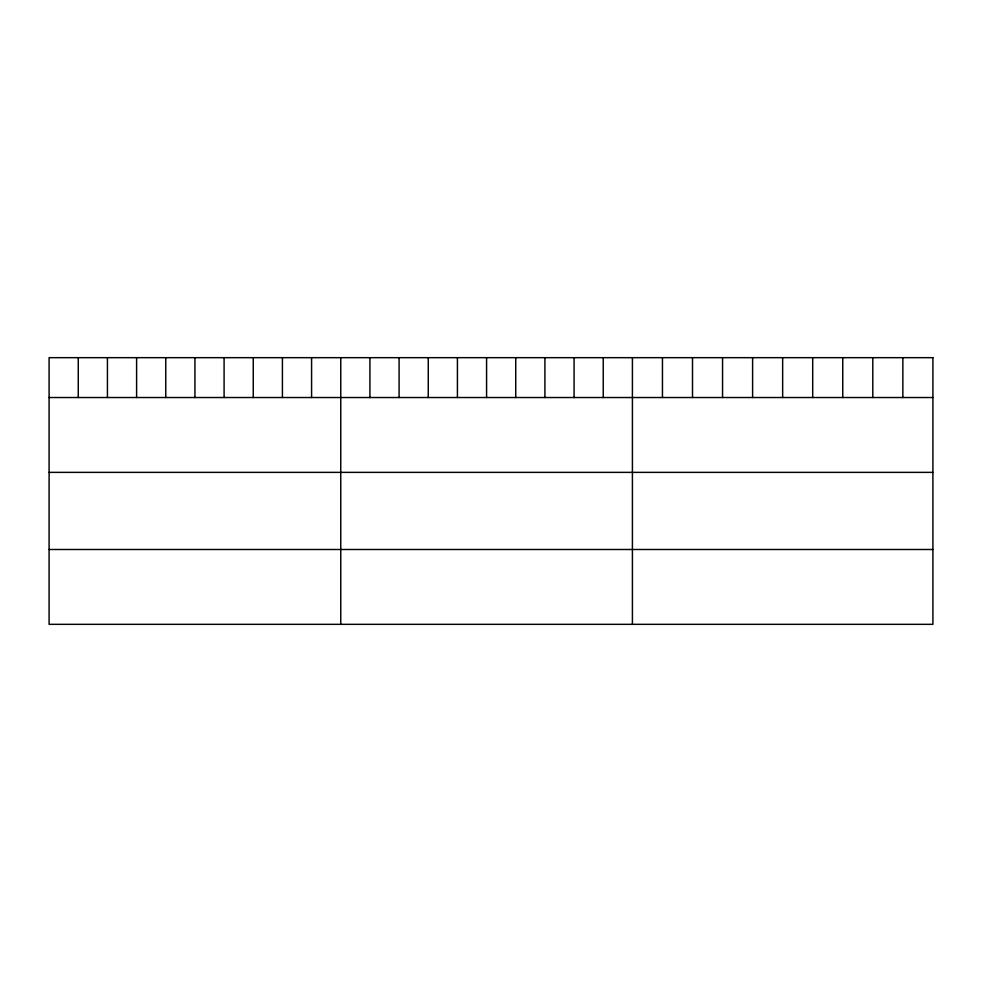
<?xml version="1.0" encoding="UTF-8"?>
<svg xmlns="http://www.w3.org/2000/svg" width="982" height="982" viewBox="0 0 982 982"><rect width="100%" height="100%" fill="white"/><g stroke="black" fill="none" stroke-linecap="round" stroke-linejoin="round"><path stroke-width="1.47" d="M49.1 397.526L932.9 397.526M49.1 472.367L932.9 472.367M49.1 549.49L932.9 549.49M902.851 357.669L902.851 397.526M872.802 357.669L872.802 397.526M842.752 357.669L842.752 397.526M812.703 357.669L812.703 397.526M782.654 357.669L782.654 397.526M752.605 357.669L752.605 397.526M722.556 357.669L722.556 397.526M692.506 357.669L692.506 397.526M662.457 357.669L662.457 397.526M632.408 357.669L632.408 624.331M603.243 357.669L603.243 397.526M574.077 357.669L574.077 397.526M544.912 357.669L544.912 397.526M515.746 357.669L515.746 397.526M486.581 357.669L486.581 397.526M457.416 357.669L457.416 397.526M428.25 357.669L428.25 397.526M399.085 357.669L399.085 397.526M369.919 357.669L369.919 397.526M340.754 357.669L340.754 624.331M311.589 357.669L311.589 397.526M282.423 357.669L282.423 397.526M253.258 357.669L253.258 397.526M224.092 357.669L224.092 397.526M194.927 357.669L194.927 397.526M165.762 357.669L165.762 397.526M136.596 357.669L136.596 397.526M107.431 357.669L107.431 397.526M78.265 357.669L78.265 397.526M932.9 357.669L49.1 357.669L49.1 624.331L932.9 624.331L932.9 357.669"/></g></svg>
